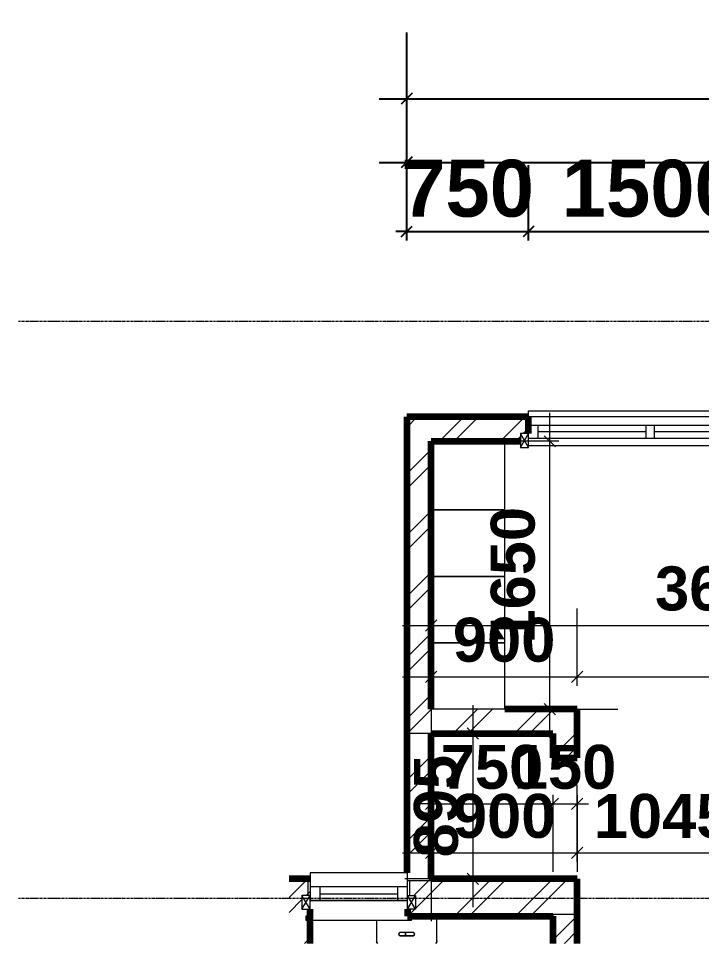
# Model space of a CAD drawing. Header units: inches. Extents: x 22 to 382261, y 22 to 371281.
# Drawn here: x 229227 to 233432, y 55801 to 61499 of the extents above; entities that cross this region are included whole.
import ezdxf

# ---------------------------------------------------------------- set-up
doc = ezdxf.new("R2010")
doc.units = ezdxf.units.IN
doc.header["$MEASUREMENT"] = 0
doc.linetypes.add('Grid Line 1_2_', pattern=[22.225, 12.7, -3.175, 3.175, -3.175])
for name, color, linetype, lineweight in [('A-ANNO-DIMS', 211, 'Continuous', 9), ('A-FLOR', 192, 'Continuous', 9), ('A-GLAZ', 151, 'Continuous', 9), ('A-GLAZ-SILL', 1, 'Continuous', 9), ('A-WALL', 113, 'Continuous', 9), ('A-WALL-PATT', 111, 'Continuous', 9), ('I-FURN', 30, 'Continuous', 9), ('I-WALL', 2, 'Continuous', 9), ('P-SANR-FIXT', 6, 'Continuous', 9), ('S-GRID', 1, 'Continuous', 9)]:
    doc.layers.add(name, color=color, linetype=linetype, lineweight=lineweight)
doc.styles.add('Arial_B', font='arialbd.ttf', dxfattribs={"height": 350.793651})
doc.styles.add('Arial_B_2', font='arialbd.ttf', dxfattribs={"height": 270.833333})
doc.dimstyles.new('2', dxfattribs={"dimscale": 304.8, "dimtxt": 346.888196, "dimasz": 0.221354, "dimexe": 1.338583, "dimexo": 0.0625, "dimgap": 0.278871, "dimtad": 1, "dimdec": 0, "dimzin": 0, "dimdsep": 46, "dimtxsty": 'Arial_B', "dimblk1": 'OBLIQUE', "dimblk2": 'OBLIQUE', "dimsah": 1, "dimcen": 0.09, "dimdle": 0.557743, "dimazin": 0, "dimtfac": 1, "dimtdec": 4, "dimtix": 1, "dimtmove": 0, "dimatfit": 3, "dimfxl": 0.557743, "dimfxlon": 1, "dimtvp": 1, "dimtolj": 1, "dimtzin": 0, "dimarcsym": 2})
doc.dimstyles.new('2_2', dxfattribs={"dimscale": 304.8, "dimtxt": 267.818092, "dimasz": 0.227865, "dimexe": 1.377953, "dimexo": 0.0625, "dimgap": 0.287073, "dimtad": 1, "dimdec": 0, "dimzin": 0, "dimdsep": 46, "dimtxsty": 'Arial_B_2', "dimblk1": 'OBLIQUE', "dimblk2": 'OBLIQUE', "dimsah": 1, "dimcen": 0.09, "dimdle": 0.574147, "dimazin": 0, "dimtfac": 1, "dimtdec": 4, "dimtix": 1, "dimtmove": 0, "dimatfit": 3, "dimfxl": 0.574147, "dimfxlon": 1, "dimtvp": 1, "dimtolj": 1, "dimtzin": 0, "dimlwd": 18, "dimlwe": 18, "dimarcsym": 2})
pattern_1 = [(45, (242310.7, 47511.47), (-188.5854, 188.5854), []), (45, (242310.7, 47797.22), (-188.5854, 188.5854), [])]

# ---------------------------------------------------------------- blocks, each defined once
blk = doc.blocks.new('Dbl Plain - 1500 by 900-492825-01- TOILET BLOWUP')
at = {"layer": 'A-GLAZ'}
for p, q in [((-1085, 104), (-1035, 104)), ((-1085, 19), (-1085, 104)), ((-1035, 104), (-1085, 19)), ((-1085, 104), (-1035, 19)), ((-1035, 104), (-1035, 19)), ((465, 91.5), (-1035, 91.5)), ((465, 104), (465, 19)), ((515, 104), (465, 104)), ((465, 104), (515, 19)), ((515, 104), (465, 19)), ((515, 19), (515, 104)), ((-1035, 19), (-1085, 19)), ((-1035, 49.5), (465, 49.5)), ((-1035, 49.5), (465, 49.5)), ((-1035, -33.5), (-1035, 19)), ((-975, 49.5), (-975, -33.5)), ((-975, 8), (-310, 8)), ((-310, 49.5), (-310, -33.5)), ((-260, 49.5), (-260, -33.5)), ((-260, 8), (405, 8)), ((405, 49.5), (405, -33.5)), ((465, 19), (465, -33.5)), ((465, 19), (515, 19)), ((465, -33.5), (-1035, -33.5))]:
    blk.add_line(p, q, dxfattribs=at)
at = {"layer": 'A-GLAZ-SILL'}
for p, q in [((-1035, -121), (-1035, -84.7)), ((465, -84.7), (465, -121)), ((465, -121), (-1035, -121))]:
    blk.add_line(p, q, dxfattribs=at)
blk = doc.blocks.new('Windows_Sgl_Plain - 600 by 600-438116-01- TOILET BLOWUP')
at = {"layer": 'A-GLAZ'}
for p, q in [((-300, 161), (-300, -9.5)), ((300, 161), (-300, 161)), ((300, -9.5), (300, 161)), ((300, 73.5), (-300, 73.5)), ((-300, 73.5), (-300, 25.5)), ((-240, 73.5), (-240, -9.5)), ((240, -9.5), (240, 73.5)), ((300, 25.5), (300, 73.5)), ((-350, -64), (-300, 21)), ((-300, -64), (-350, 21)), ((-350, 21), (-350, -64)), ((-300, 21), (-350, 21)), ((-300, -64), (-300, 21)), ((-240, 32), (240, 32)), ((350, -64), (300, 21)), ((300, -64), (350, 21)), ((300, -64), (300, 21)), ((300, 21), (350, 21)), ((350, 21), (350, -64)), ((-300, -9.5), (300, -9.5)), ((300, -9.5), (-300, -9.5)), ((-350, -64), (-300, -64)), ((-300, -106.5), (-325, -106.5)), ((-325, -106.5), (-325, -131.5)), ((-300, -64), (-300, -106.5)), ((350, -64), (300, -64)), ((300, -106.5), (300, -64)), ((300, -106.5), (325, -106.5)), ((325, -106.5), (300, -106.5)), ((325, -131.5), (325, -106.5)), ((-325, -131.5), (-300, -131.5)), ((-300, -131.5), (325, -131.5))]:
    blk.add_line(p, q, dxfattribs=at)
at = {"layer": 'A-GLAZ-SILL'}
for p, q in [((-300, 161), (-300, 124.7)), ((300, 161), (-300, 161)), ((300, 124.7), (300, 161))]:
    blk.add_line(p, q, dxfattribs=at)
blk = doc.blocks.new('Water_Closet_Toilet_19179_0001 - 540 x 360mm-369814-01- TOILET BLOWUP')
at = {"layer": 'P-SANR-FIXT'}
for p, q in [((185, -0.1), (185, 0.7)), ((-185, -0.1), (-185, -134.9)), ((-39.7, -33.6), (39.7, -33.6)), ((6.9, -33.6), (-39.7, -33.6)), ((-39.7, -53.6), (39.7, -53.6)), ((-39.7, -53.6), (6.9, -53.6)), ((6.9, -33.6), (6.9, -53.6)), ((39.7, -33.6), (6.9, -33.6)), ((6.9, -33.6), (6.9, -53.6)), ((6.9, -53.6), (6.9, -33.6)), ((6.9, -53.6), (39.7, -53.6)), ((185, -129.8), (185, -0.1)), ((-185, -134.9), (-185, -135.7)), ((-168.4, -154.6), (-167.6, -154.8)), ((-167.6, -154.8), (-166.8, -154.9)), ((-145, -154.9), (-5.1, -154.9))]:
    blk.add_line(p, q, dxfattribs=at)
at = {"layer": 'P-SANR-FIXT', "flags": 128}
for points in [[(-185, 0.9), (-185, 0.1), (-185, -0.1)], [(-173, -153.3), (-172.3, -153.6), (-171.5, -153.9)], [(-145, -154.9), (-151.9, -154.9), (-158.7, -154.9), (-165, -154.9)]]:
    blk.add_lwpolyline(points, dxfattribs=at)
at = {"layer": 'P-SANR-FIXT'}
for centre, radius, start, end in [((-165, -0.1), 20, 140, 180), ((165, -0.1), 20, 0, 40), ((-39.4, -43.6), 10, 91.7704, 268.2296), ((-39.4, -43.6), 10, 91.7704, 268.2296), ((-39.4, -43.6), 10, 106.4754, 194.7049), ((-39.4, -43.6), 10, 224.1148, 253.5246), ((39.4, -43.6), 10, 271.7704, 88.2296), ((39.4, -43.6), 10, 271.7704, 88.2296), ((39.4, -43.6), 10, 44.1148, 73.5246), ((39.4, -43.6), 10, 301.1803, 330.5901), ((39.4, -43.6), 10, 345.2951, 14.7049), ((-165, -134.9), 20, 180, 225), ((-165, -134.9), 20, 225, 253.8954), ((-165, -134.9), 20, 255, 264.1114), ((-165, -134.9), 20, 265, 270)]:
    blk.add_arc(centre, radius, start, end, dxfattribs=at)
for points in [[(-185, -0.1), (-185, 1.1), (-184.8, 3.6), (-183.8, 7.1), (-182.1, 10.5), (-180.5, 12.6), (-179.6, 13.5)], [(-165, -154.9), (-165.3, -154.9), (-165.6, -154.9), (-166, -154.9)]]:
    blk.add_open_spline(points, degree=3, dxfattribs=at)
for points, knots in [([(179.5, 13.7), (180.1, 13.1), (181.3, 11.6), (182.6, 9.5), (183.5, 7.6), (184.6, 4.6), (185, 2), (185, -0.1)], [0.4932591, 0.4932591, 0.4932591, 0.4932591, 0.5714286, 0.6785714, 0.7321429, 0.7857143, 1, 1, 1, 1]), ([(-166, -154.9), (-167.3, -154.8), (-170.2, -154.4), (-174.4, -152.8), (-178.2, -150.2), (-180.9, -147.2), (-182.6, -144.6), (-183.5, -142.6), (-184.6, -139.6), (-185, -137), (-185, -134.9)], [0.0280724, 0.0280724, 0.0280724, 0.0280724, 0.1428571, 0.2857143, 0.4285714, 0.5714286, 0.6785714, 0.7321429, 0.7857143, 1, 1, 1, 1])]:
    blk.add_open_spline(points, degree=3, knots=knots, dxfattribs=at)
blk = doc.blocks.new('Locker x2 Row - Locker x2 Row-418023-01- TOILET BLOWUP')
at = {"layer": 'I-FURN'}
for p, q in [((95.5, -450), (95.5, 0)), ((95.5, 0), (504.5, 0)), ((504.5, 0), (504.5, -450)), ((-313.5, -450), (-313.5, 0)), ((-313.5, 0), (95.5, 0)), ((95.5, 0), (95.5, -450)), ((504.5, -450), (504.5, 0)), ((504.5, 0), (913.5, 0)), ((913.5, -450), (913.5, 0)), ((913.5, 0), (1322.5, 0)), ((913.5, 0), (913.5, -450)), ((1322.5, 0), (1322.5, -450)), ((-313.5, -450), (95.5, -450)), ((95.5, -450), (504.5, -450)), ((504.5, -450), (913.5, -450)), ((913.5, -450), (1322.5, -450))]:
    blk.add_line(p, q, dxfattribs=at)
blk = doc.blocks.new('_Oblique')
at = {"color": 0, "linetype": 'ByBlock', "lineweight": -2}
blk.add_line((-0.5, -0.5), (0.5, 0.5), dxfattribs=at)
blk = doc.blocks.new('*D5274')
at = {"layer": 'A-ANNO-DIMS', "color": 0, "lineweight": 18, "transparency": 16777216}
for p, q in [((232497.6, 57069.7), (232497.6, 59069.7)), ((232553.6, 58894.7), (232077.6, 58894.7)), ((232441.7, 57244.7), (232917.6, 57244.7))]:
    blk.add_line(p, q, dxfattribs=at)
at = {"layer": 'Defpoints', "color": 0, "transparency": 16777216}
for p in [(232497.6, 58894.7), (232572.6, 58894.7), (232422.6, 57244.7)]:
    blk.add_point(p, dxfattribs=at)
at = {"layer": 'A-ANNO-DIMS', "color": 0, "lineweight": 18, "transparency": 16777216, "xscale": 69.45312499999999, "yscale": 69.45312499999999, "zscale": 69.45312499999999}
for p, rotation in [((232497.6, 58894.7), 90), ((232497.6, 57244.7), 270)]:
    blk.add_blockref('_Oblique', p, dxfattribs=dict(at, rotation=rotation))
at = {"layer": 'A-ANNO-DIMS', "color": 0, "lineweight": 18, "transparency": 16777216, "insert": (232271.9, 58069.7), "char_height": 270.83, "width": 419.764, "attachment_point": 5, "rotation": 90, "style": 'Arial_B_2'}
blk.add_mtext('\\A1;1650', dxfattribs=at)
blk = doc.blocks.new('*D5275')
at = {"layer": 'A-ANNO-DIMS', "color": 0, "lineweight": 18, "transparency": 16777216}
for p, q in [((231766.9, 56717.7), (231766.9, 56241.8)), ((232516.9, 56717.7), (232516.9, 56241.8)), ((231766.9, 56661.8), (231697.4, 56661.8)), ((231766.9, 56661.8), (232516.9, 56661.8)), ((232516.9, 56661.8), (232586.4, 56661.8))]:
    blk.add_line(p, q, dxfattribs=at)
at = {"layer": 'Defpoints', "color": 0, "transparency": 16777216}
for p in [(231766.9, 56736.8), (232516.9, 56736.8), (232516.9, 56661.8)]:
    blk.add_point(p, dxfattribs=at)
at = {"layer": 'A-ANNO-DIMS', "color": 0, "lineweight": 18, "transparency": 16777216, "xscale": 69.45312499999999, "yscale": 69.45312499999999, "zscale": 69.45312499999999}
blk.add_blockref('_Oblique', (231766.9, 56661.8), dxfattribs=at)
at = {"layer": 'A-ANNO-DIMS', "color": 0, "lineweight": 18, "transparency": 16777216, "xscale": 69.45312499999999, "yscale": 69.45312499999999, "zscale": 69.45312499999999, "rotation": 180}
blk.add_blockref('_Oblique', (232516.9, 56661.8), dxfattribs=at)
at = {"layer": 'A-ANNO-DIMS', "color": 0, "lineweight": 18, "transparency": 16777216, "insert": (232141.9, 56887.6), "char_height": 270.83, "width": 314.823, "attachment_point": 5, "style": 'Arial_B_2'}
blk.add_mtext('\\A1;750', dxfattribs=at)
blk = doc.blocks.new('*D5276')
at = {"layer": 'A-ANNO-DIMS', "color": 0, "lineweight": 18, "transparency": 16777216}
for p, q in [((232516.9, 56717.7), (232516.9, 56241.8)), ((232666.9, 56717.7), (232666.9, 56241.8)), ((232516.9, 56661.8), (232447.4, 56661.8)), ((232516.9, 56661.8), (232666.9, 56661.8)), ((232666.9, 56661.8), (232736.4, 56661.8))]:
    blk.add_line(p, q, dxfattribs=at)
at = {"layer": 'Defpoints', "color": 0, "transparency": 16777216}
for p in [(232516.9, 56736.8), (232666.9, 56736.8), (232666.9, 56661.8)]:
    blk.add_point(p, dxfattribs=at)
at = {"layer": 'A-ANNO-DIMS', "color": 0, "lineweight": 18, "transparency": 16777216, "xscale": 69.45312499999999, "yscale": 69.45312499999999, "zscale": 69.45312499999999}
blk.add_blockref('_Oblique', (232516.9, 56661.8), dxfattribs=at)
at = {"layer": 'A-ANNO-DIMS', "color": 0, "lineweight": 18, "transparency": 16777216, "xscale": 69.45312499999999, "yscale": 69.45312499999999, "zscale": 69.45312499999999, "rotation": 180}
blk.add_blockref('_Oblique', (232666.9, 56661.8), dxfattribs=at)
at = {"layer": 'A-ANNO-DIMS', "color": 0, "lineweight": 18, "transparency": 16777216, "insert": (232591.9, 56887.6), "char_height": 270.83, "width": 314.823, "attachment_point": 5, "style": 'Arial_B_2'}
blk.add_mtext('\\A1;150', dxfattribs=at)
blk = doc.blocks.new('*D5277')
at = {"layer": 'A-ANNO-DIMS', "color": 0, "lineweight": 18, "transparency": 16777216}
for p, q in [((232024.7, 57269.7), (232024.7, 56024.7)), ((232080.7, 57094.7), (231604.7, 57094.7)), ((232080.7, 56199.7), (231604.7, 56199.7))]:
    blk.add_line(p, q, dxfattribs=at)
at = {"layer": 'Defpoints', "color": 0, "transparency": 16777216}
for p in [(232099.7, 57094.7), (232024.7, 56199.7), (232099.7, 56199.7)]:
    blk.add_point(p, dxfattribs=at)
at = {"layer": 'A-ANNO-DIMS', "color": 0, "lineweight": 18, "transparency": 16777216, "xscale": 69.45312499999999, "yscale": 69.45312499999999, "zscale": 69.45312499999999}
for p, rotation in [((232024.7, 57094.7), 90), ((232024.7, 56199.7), 270)]:
    blk.add_blockref('_Oblique', p, dxfattribs=dict(at, rotation=rotation))
at = {"layer": 'A-ANNO-DIMS', "color": 0, "lineweight": 18, "transparency": 16777216, "insert": (231798.8, 56647.2), "char_height": 270.83, "width": 314.823, "attachment_point": 5, "rotation": 90, "style": 'Arial_B_2'}
blk.add_mtext('\\A1;895', dxfattribs=at)
blk = doc.blocks.new('*D5278')
at = {"layer": 'A-ANNO-DIMS', "color": 0, "lineweight": 18, "transparency": 16777216}
for p, q in [((231766.9, 57816.8), (231766.9, 57340.8)), ((235366.9, 57816.8), (235366.9, 57340.8)), ((231591.9, 57760.8), (235541.9, 57760.8))]:
    blk.add_line(p, q, dxfattribs=at)
at = {"layer": 'Defpoints', "color": 0, "transparency": 16777216}
for p in [(231766.9, 57835.8), (235366.9, 57835.8), (235366.9, 57760.8)]:
    blk.add_point(p, dxfattribs=at)
at = {"layer": 'A-ANNO-DIMS', "color": 0, "lineweight": 18, "transparency": 16777216, "xscale": 69.45312499999999, "yscale": 69.45312499999999, "zscale": 69.45312499999999, "rotation": 180}
blk.add_blockref('_Oblique', (231766.9, 57760.8), dxfattribs=at)
at = {"layer": 'A-ANNO-DIMS', "color": 0, "lineweight": 18, "transparency": 16777216, "xscale": 69.45312499999999, "yscale": 69.45312499999999, "zscale": 69.45312499999999}
blk.add_blockref('_Oblique', (235366.9, 57760.8), dxfattribs=at)
at = {"layer": 'A-ANNO-DIMS', "color": 0, "lineweight": 18, "transparency": 16777216, "insert": (233566.9, 57986.6), "char_height": 270.83, "width": 419.764, "attachment_point": 5, "style": 'Arial_B_2'}
blk.add_mtext('\\A1;3600', dxfattribs=at)
blk = doc.blocks.new('*D5286')
at = {"layer": 'A-ANNO-DIMS', "color": 0, "lineweight": 18, "transparency": 16777216}
for p, q in [((232666.9, 56303.6), (232666.9, 56779.6)), ((231766.9, 56415.5), (231766.9, 55939.6)), ((231591.9, 56359.6), (232841.9, 56359.6))]:
    blk.add_line(p, q, dxfattribs=at)
at = {"layer": 'Defpoints', "color": 0, "transparency": 16777216}
for p in [(231766.9, 56434.6), (232666.9, 56359.6), (232666.9, 56284.6)]:
    blk.add_point(p, dxfattribs=at)
at = {"layer": 'A-ANNO-DIMS', "color": 0, "lineweight": 18, "transparency": 16777216, "xscale": 69.45312499999999, "yscale": 69.45312499999999, "zscale": 69.45312499999999, "rotation": 180}
blk.add_blockref('_Oblique', (231766.9, 56359.6), dxfattribs=at)
at = {"layer": 'A-ANNO-DIMS', "color": 0, "lineweight": 18, "transparency": 16777216, "xscale": 69.45312499999999, "yscale": 69.45312499999999, "zscale": 69.45312499999999}
blk.add_blockref('_Oblique', (232666.9, 56359.6), dxfattribs=at)
at = {"layer": 'A-ANNO-DIMS', "color": 0, "lineweight": 18, "transparency": 16777216, "insert": (232216.9, 56585.5), "char_height": 270.83, "width": 314.823, "attachment_point": 5, "style": 'Arial_B_2'}
blk.add_mtext('\\A1;900', dxfattribs=at)
blk = doc.blocks.new('*D5287')
at = {"layer": 'A-ANNO-DIMS', "color": 0, "lineweight": 18, "transparency": 16777216}
for p, q in [((232666.9, 56303.6), (232666.9, 56779.6)), ((233711.9, 56303.6), (233711.9, 56779.6)), ((232491.9, 56359.6), (233886.9, 56359.6))]:
    blk.add_line(p, q, dxfattribs=at)
at = {"layer": 'Defpoints', "color": 0, "transparency": 16777216}
for p in [(233711.9, 56359.6), (232666.9, 56284.6), (233711.9, 56284.6)]:
    blk.add_point(p, dxfattribs=at)
at = {"layer": 'A-ANNO-DIMS', "color": 0, "lineweight": 18, "transparency": 16777216, "xscale": 69.45312499999999, "yscale": 69.45312499999999, "zscale": 69.45312499999999, "rotation": 180}
blk.add_blockref('_Oblique', (232666.9, 56359.6), dxfattribs=at)
at = {"layer": 'A-ANNO-DIMS', "color": 0, "lineweight": 18, "transparency": 16777216, "xscale": 69.45312499999999, "yscale": 69.45312499999999, "zscale": 69.45312499999999}
blk.add_blockref('_Oblique', (233711.9, 56359.6), dxfattribs=at)
at = {"layer": 'A-ANNO-DIMS', "color": 0, "lineweight": 18, "transparency": 16777216, "insert": (233189.4, 56585.4), "char_height": 270.83, "width": 419.764, "attachment_point": 5, "style": 'Arial_B_2'}
blk.add_mtext('\\A1;1045', dxfattribs=at)
blk = doc.blocks.new('*D5349')
at = {"layer": 'A-ANNO-DIMS', "color": 0, "lineweight": -2, "transparency": 16777216}
for p, q in [((231616.9, 60131.2), (231616.9, 60595.2)), ((232366.9, 60131.2), (232366.9, 60595.2)), ((231616.9, 60187.2), (231549.4, 60187.2)), ((231616.9, 60187.2), (232366.9, 60187.2)), ((232366.9, 60187.2), (232434.4, 60187.2))]:
    blk.add_line(p, q, dxfattribs=at)
at = {"layer": 'Defpoints', "color": 0, "transparency": 16777216}
for p in [(232366.9, 60187.2), (231616.9, 60112.2), (232366.9, 60112.2)]:
    blk.add_point(p, dxfattribs=at)
at = {"layer": 'A-ANNO-DIMS', "color": 0, "lineweight": -2, "transparency": 16777216, "xscale": 67.46874999999999, "yscale": 67.46874999999999, "zscale": 67.46874999999999}
blk.add_blockref('_Oblique', (231616.9, 60187.2), dxfattribs=at)
at = {"layer": 'A-ANNO-DIMS', "color": 0, "lineweight": -2, "transparency": 16777216, "xscale": 67.46874999999999, "yscale": 67.46874999999999, "zscale": 67.46874999999999, "rotation": 180}
blk.add_blockref('_Oblique', (232366.9, 60187.2), dxfattribs=at)
at = {"layer": 'A-ANNO-DIMS', "color": 0, "transparency": 16777216, "insert": (231991.9, 60451.3), "char_height": 350.79, "width": 419.764, "attachment_point": 5, "style": 'Arial_B'}
blk.add_mtext('\\A1;750', dxfattribs=at)
blk = doc.blocks.new('*D5350')
at = {"layer": 'A-ANNO-DIMS', "color": 0, "lineweight": -2, "transparency": 16777216}
for p, q in [((232366.9, 60131.2), (232366.9, 60595.2)), ((233866.9, 60131.2), (233866.9, 60595.2)), ((232196.9, 60187.2), (234036.9, 60187.2))]:
    blk.add_line(p, q, dxfattribs=at)
at = {"layer": 'Defpoints', "color": 0, "transparency": 16777216}
for p in [(233866.9, 60187.2), (232366.9, 60112.2), (233866.9, 60112.2)]:
    blk.add_point(p, dxfattribs=at)
at = {"layer": 'A-ANNO-DIMS', "color": 0, "lineweight": -2, "transparency": 16777216, "xscale": 67.46874999999999, "yscale": 67.46874999999999, "zscale": 67.46874999999999, "rotation": 180}
blk.add_blockref('_Oblique', (232366.9, 60187.2), dxfattribs=at)
at = {"layer": 'A-ANNO-DIMS', "color": 0, "lineweight": -2, "transparency": 16777216, "xscale": 67.46874999999999, "yscale": 67.46874999999999, "zscale": 67.46874999999999}
blk.add_blockref('_Oblique', (233866.9, 60187.2), dxfattribs=at)
at = {"layer": 'A-ANNO-DIMS', "color": 0, "transparency": 16777216, "insert": (233116.9, 60451.3), "char_height": 350.79, "width": 559.685, "attachment_point": 5, "style": 'Arial_B'}
blk.add_mtext('\\A1;1500', dxfattribs=at)
blk = doc.blocks.new('*D5384')
at = {"layer": 'A-ANNO-DIMS', "color": 0, "lineweight": -2, "transparency": 16777216}
for p, q in [((231616.9, 60557.2), (231616.9, 61021.1)), ((238516.9, 60557.2), (238516.9, 61021.1)), ((231446.9, 60613.1), (238686.9, 60613.1))]:
    blk.add_line(p, q, dxfattribs=at)
at = {"layer": 'Defpoints', "color": 0, "transparency": 16777216}
for p in [(238516.9, 60613.1), (231616.9, 60538.1), (238516.9, 60538.1)]:
    blk.add_point(p, dxfattribs=at)
at = {"layer": 'A-ANNO-DIMS', "color": 0, "lineweight": -2, "transparency": 16777216, "xscale": 67.46874999999999, "yscale": 67.46874999999999, "zscale": 67.46874999999999, "rotation": 180}
blk.add_blockref('_Oblique', (231616.9, 60613.1), dxfattribs=at)
at = {"layer": 'A-ANNO-DIMS', "color": 0, "lineweight": -2, "transparency": 16777216, "xscale": 67.46874999999999, "yscale": 67.46874999999999, "zscale": 67.46874999999999}
blk.add_blockref('_Oblique', (238516.9, 60613.1), dxfattribs=at)
at = {"layer": 'A-ANNO-DIMS', "color": 0, "transparency": 16777216, "insert": (235066.9, 60877.4), "char_height": 350.79, "width": 559.685, "attachment_point": 5, "style": 'Arial_B'}
blk.add_mtext('\\A1;6900', dxfattribs=at)
blk = doc.blocks.new('*D5386')
at = {"layer": 'A-ANNO-DIMS', "color": 0, "lineweight": -2, "transparency": 16777216}
for p, q in [((231616.9, 60949.1), (231616.9, 61413)), ((254182.3, 60949.1), (254182.3, 61413)), ((231446.9, 61005), (254352.3, 61005))]:
    blk.add_line(p, q, dxfattribs=at)
at = {"layer": 'Defpoints', "color": 0, "transparency": 16777216}
for p in [(254182.3, 61005), (231616.9, 60930), (254182.3, 60930)]:
    blk.add_point(p, dxfattribs=at)
at = {"layer": 'A-ANNO-DIMS', "color": 0, "lineweight": -2, "transparency": 16777216, "xscale": 67.46874999999999, "yscale": 67.46874999999999, "zscale": 67.46874999999999, "rotation": 180}
blk.add_blockref('_Oblique', (231616.9, 61005), dxfattribs=at)
at = {"layer": 'A-ANNO-DIMS', "color": 0, "lineweight": -2, "transparency": 16777216, "xscale": 67.46874999999999, "yscale": 67.46874999999999, "zscale": 67.46874999999999}
blk.add_blockref('_Oblique', (254182.3, 61005), dxfattribs=at)
at = {"layer": 'A-ANNO-DIMS', "color": 0, "transparency": 16777216, "insert": (242899.6, 61269.1), "char_height": 350.79, "width": 699.606, "attachment_point": 5, "style": 'Arial_B'}
blk.add_mtext('\\A1;22565', dxfattribs=at)
blk = doc.blocks.new('*D5387')
at = {"layer": 'A-ANNO-DIMS', "color": 0, "lineweight": 18, "transparency": 16777216}
for p, q in [((232666.9, 57388.8), (232666.9, 57864.7)), ((231766.9, 57500.7), (231766.9, 57024.7)), ((231591.9, 57444.7), (232841.9, 57444.7))]:
    blk.add_line(p, q, dxfattribs=at)
at = {"layer": 'Defpoints', "color": 0, "transparency": 16777216}
for p in [(231766.9, 57519.7), (232666.9, 57444.7), (232666.9, 57369.7)]:
    blk.add_point(p, dxfattribs=at)
at = {"layer": 'A-ANNO-DIMS', "color": 0, "lineweight": 18, "transparency": 16777216, "xscale": 69.45312499999999, "yscale": 69.45312499999999, "zscale": 69.45312499999999, "rotation": 180}
blk.add_blockref('_Oblique', (231766.9, 57444.7), dxfattribs=at)
at = {"layer": 'A-ANNO-DIMS', "color": 0, "lineweight": 18, "transparency": 16777216, "xscale": 69.45312499999999, "yscale": 69.45312499999999, "zscale": 69.45312499999999}
blk.add_blockref('_Oblique', (232666.9, 57444.7), dxfattribs=at)
at = {"layer": 'A-ANNO-DIMS', "color": 0, "lineweight": 18, "transparency": 16777216, "insert": (232216.9, 57670.6), "char_height": 270.83, "width": 314.823, "attachment_point": 5, "style": 'Arial_B_2'}
blk.add_mtext('\\A1;900', dxfattribs=at)
blk = doc.blocks.new('*D5388')
at = {"layer": 'A-ANNO-DIMS', "color": 0, "lineweight": 18, "transparency": 16777216}
for p, q in [((232666.9, 57388.8), (232666.9, 57864.7)), ((235816.9, 57388.8), (235816.9, 57864.7)), ((232491.9, 57444.7), (235991.9, 57444.7))]:
    blk.add_line(p, q, dxfattribs=at)
at = {"layer": 'Defpoints', "color": 0, "transparency": 16777216}
for p in [(235816.9, 57444.7), (232666.9, 57369.7), (235816.9, 57369.7)]:
    blk.add_point(p, dxfattribs=at)
at = {"layer": 'A-ANNO-DIMS', "color": 0, "lineweight": 18, "transparency": 16777216, "xscale": 69.45312499999999, "yscale": 69.45312499999999, "zscale": 69.45312499999999, "rotation": 180}
blk.add_blockref('_Oblique', (232666.9, 57444.7), dxfattribs=at)
at = {"layer": 'A-ANNO-DIMS', "color": 0, "lineweight": 18, "transparency": 16777216, "xscale": 69.45312499999999, "yscale": 69.45312499999999, "zscale": 69.45312499999999}
blk.add_blockref('_Oblique', (235816.9, 57444.7), dxfattribs=at)
at = {"layer": 'A-ANNO-DIMS', "color": 0, "lineweight": 18, "transparency": 16777216, "insert": (234241.9, 57670.5), "char_height": 270.83, "width": 419.764, "attachment_point": 5, "style": 'Arial_B_2'}
blk.add_mtext('\\A1;3150', dxfattribs=at)

msp = doc.modelspace()

# ---------------------------------------------------------------- hatches: boundary and pattern name
at = {"layer": 'A-WALL'}
h = msp.add_hatch(dxfattribs=at)
h.set_pattern_fill('FP_1', color=256, style=0, pattern_type=2)
h.set_pattern_definition(pattern_1)
h.paths.add_polyline_path([(231766.9, 56187.2), (231766.9, 59044.7), (231616.9, 59044.7), (231616.9, 56237.2), (231621.9, 56237.2), (231621.9, 56187.2), (231634.4, 56187.2)])
h = msp.add_hatch(dxfattribs=at)
h.set_pattern_fill('FP_1', color=256, style=0, pattern_type=2)
h.set_pattern_definition(pattern_1)
h.paths.add_polyline_path([(231766.9, 58894.7), (232316.9, 58894.7), (232316.9, 58942.2), (232366.9, 58942.2), (232366.9, 59044.7), (231766.9, 59044.7)])
h.paths.add_polyline_path([(238529.4, 58894.7), (238529.4, 59044.7), (238516.9, 59044.7), (238516.9, 58894.7)])
h.paths.add_polyline_path([(235216.9, 58894.7), (235591.9, 58894.7), (235591.9, 58997.2), (235541.9, 58997.2), (235541.9, 59044.7), (235166.9, 59044.7), (235166.9, 58942.2), (235216.9, 58942.2), (235216.9, 58911.7)])
h.paths.add_polyline_path([(237441.9, 58894.7), (237616.9, 58894.7), (237616.9, 59044.7), (237441.9, 59044.7), (237441.9, 58997.2), (237391.9, 58997.2), (237391.9, 58894.7)])
h.paths.add_polyline_path([(234366.9, 58894.7), (234366.9, 58942.2), (234416.9, 58942.2), (234416.9, 59044.7), (233866.9, 59044.7), (233866.9, 58942.2), (233916.9, 58942.2), (233916.9, 58894.7)])
h.paths.add_polyline_path([(236641.9, 58894.7), (236641.9, 58997.2), (236591.9, 58997.2), (236591.9, 59044.7), (236391.9, 59044.7), (236391.9, 58997.2), (236341.9, 58997.2), (236341.9, 58894.7), (236591.9, 58894.7)])
h = msp.add_hatch(dxfattribs=at)
h.set_pattern_fill('FP_1', color=256, style=0, pattern_type=2)
h.set_pattern_definition(pattern_1)
h.paths.add_polyline_path([(232373.7, 57094.7), (232516.9, 57094.7), (232516.9, 57244.7), (231766.9, 57244.7), (231766.9, 57094.7)])
h = msp.add_hatch(dxfattribs=at)
h.set_pattern_fill('FP_1', color=256, style=0, pattern_type=2)
h.set_pattern_definition(pattern_1)
h.paths.add_polyline_path([(232666.9, 56944.7), (232666.9, 57244.7), (232516.9, 57244.7), (232516.9, 56944.7)])
h = msp.add_hatch(dxfattribs=at)
h.set_pattern_fill('FP_1', color=256, style=0, pattern_type=2)
h.set_pattern_definition(pattern_1)
h.paths.add_polyline_path([(232666.9, 55801.3), (232666.9, 55982.2), (232516.9, 55982.2), (232516.9, 55801.3), (232531, 55801.3)])
at = {"layer": 'A-WALL-PATT', "lineweight": 18}
h = msp.add_hatch(dxfattribs=at)
h.set_pattern_fill('FP_1', color=256, style=0, pattern_type=2)
h.set_pattern_definition(pattern_1)
h.paths.add_polyline_path([(231009.4, 56097.2), (231021.9, 56097.2), (231021.9, 56199.7), (230892.9, 56199.7), (230892.9, 56187.2), (231009.4, 56187.2)])
h.paths.add_polyline_path([(232666.9, 56187.2), (232666.9, 56199.7), (231766.9, 56199.7), (231766.9, 56187.2), (232373.7, 56187.2)])
h = msp.add_hatch(dxfattribs=at)
h.set_pattern_fill('FP_1', color=256, style=0, pattern_type=2)
h.set_pattern_definition(pattern_1)
h.paths.add_polyline_path([(232666.9, 55982.2), (232666.9, 56187.2), (231634.4, 56187.2), (231634.4, 56097.2), (231671.9, 56097.2), (231671.9, 56012.2), (231634.4, 56012.2), (231634.4, 55982.2), (232516.9, 55982.2)])
h.paths.add_polyline_path([(230892.9, 55982.2), (231009.4, 55982.2), (231009.4, 56012.2), (230971.9, 56012.2), (230971.9, 56097.2), (231009.4, 56097.2), (231009.4, 56187.2), (230892.9, 56187.2), (230892.9, 55999.4)])
h = msp.add_hatch(dxfattribs=at)
h.set_pattern_fill('FP_1', color=256, style=0, pattern_type=2)
h.set_pattern_definition(pattern_1)
h.paths.add_polyline_path([(230892.9, 55801.3), (231009.4, 55801.3), (231009.4, 55982.2), (230892.9, 55982.2), (230892.9, 55969.7)])
h = msp.add_hatch(dxfattribs=at)
h.set_pattern_fill('FP_1', color=256, style=0, pattern_type=2)
h.set_pattern_definition(pattern_1)
h.paths.add_polyline_path([(231009.4, 55969.7), (231021.9, 55969.7), (231021.9, 56012.2), (231009.4, 56012.2), (231009.4, 55982.2)])
h.paths.add_polyline_path([(232516.9, 55969.7), (232516.9, 55982.2), (231634.4, 55982.2), (231634.4, 56012.2), (231621.9, 56012.2), (231621.9, 55969.7), (232373.7, 55969.7)])
h = msp.add_hatch(dxfattribs=at)
h.set_pattern_fill('FP_1', color=256, style=0, pattern_type=2)
h.set_pattern_definition(pattern_1)
h.paths.add_polyline_path([(231021.9, 55801.3), (231021.9, 55969.7), (231009.4, 55969.7), (231009.4, 55801.3)])

# ---------------------------------------------------------------- linework, layer by layer
at = {"layer": 'A-FLOR'}
msp.add_line((231766.9, 57244.7), (231766.9, 55969.8), dxfattribs=at)
at = {"layer": 'A-WALL', "lineweight": 100}
for p, q in [((231616.9, 59044.7), (231616.9, 56237.2)), ((232366.9, 59044.7), (231616.9, 59044.7)), ((232366.9, 58942.2), (232366.9, 59044.7)), ((231766.9, 57244.7), (231766.9, 58894.7)), ((231766.9, 58894.7), (232316.9, 58894.7)), ((231771.9, 57244.7), (231766.9, 57244.7)), ((232666.9, 57244.7), (232221.9, 57244.7)), ((232666.9, 56944.7), (232666.9, 57244.7)), ((231766.9, 56199.7), (231766.9, 57094.7)), ((231766.9, 57094.7), (232516.9, 57094.7)), ((232516.9, 57094.7), (232516.9, 56944.7)), ((232516.9, 56944.7), (232666.9, 56944.7)), ((232516.9, 55969.7), (232516.9, 55801.3)), ((232666.9, 55801.3), (232666.9, 55969.7))]:
    msp.add_line(p, q, dxfattribs=at)
at = {"layer": 'A-WALL'}
for p, q in [((233866.9, 59044.7), (232366.9, 59044.7)), ((231009.4, 56187.2), (230892.9, 56187.2)), ((231009.4, 56097.2), (231009.4, 56187.2)), ((232666.9, 56187.2), (231621.9, 56187.2)), ((231634.4, 56187.2), (231634.4, 56097.2)), ((231009.4, 56012.2), (231009.4, 55801.3)), ((231634.4, 56012.2), (231634.4, 55982.2)), ((231634.4, 55982.2), (232666.9, 55982.2)), ((232516.9, 55982.2), (232516.9, 55969.7))]:
    msp.add_line(p, q, dxfattribs=at)
at = {"layer": 'I-WALL', "lineweight": 100}
for p, q in [((231021.9, 56199.7), (230892.9, 56199.7)), ((232666.9, 56199.7), (231766.9, 56199.7)), ((232666.9, 55969.7), (232666.9, 56199.7)), ((231021.9, 55801.3), (231021.9, 56012.2)), ((231621.9, 56012.2), (231621.9, 55969.7)), ((231621.9, 55969.7), (232516.9, 55969.7))]:
    msp.add_line(p, q, dxfattribs=at)
at = {"layer": 'S-GRID', "linetype": 'Grid Line 1_2_'}
for p, q in [((229226.9, 59634.7), (256505.1, 59634.7)), ((229226.9, 56079.7), (256505.1, 56079.7))]:
    msp.add_line(p, q, dxfattribs=at)

# ---------------------------------------------------------------- block references
at = {"layer": 'A-GLAZ'}
msp.add_blockref('Windows_Sgl_Plain - 600 by 600-438116-01- TOILET BLOWUP', (231321.9, 56076.2), dxfattribs=at)
at = {"layer": 'A-GLAZ-SILL', "rotation": 180}
msp.add_blockref('Dbl Plain - 1500 by 900-492825-01- TOILET BLOWUP', (232831.9, 58961.2), dxfattribs=at)
at = {"layer": 'I-FURN', "rotation": 89.99999999999984}
msp.add_blockref('Locker x2 Row - Locker x2 Row-418023-01- TOILET BLOWUP', (231771.9, 57558.2), dxfattribs=at)
at = {"layer": 'P-SANR-FIXT', "rotation": 180}
msp.add_blockref('Water_Closet_Toilet_19179_0001 - 540 x 360mm-369814-01- TOILET BLOWUP', (231616.9, 55814.9), dxfattribs=at)

# ---------------------------------------------------------------- dimensions: what is measured, and where the dimension line sits
at = {"layer": 'A-ANNO-DIMS'}
for base, p1, p2, override, picture, middle in [((254182.3, 61005), (231616.9, 60930), (254182.3, 60930), {"dimpost": '<>', "dimfxl": 22565.4}, '*D5386', (242899.6, 61269.1)), ((238516.9, 60613.1), (231616.9, 60538.1), (238516.9, 60538.1), {"dimpost": '<>', "dimfxl": 6900}, '*D5384', (235066.9, 60877.4)), ((232366.9, 60187.2), (231616.9, 60112.2), (232366.9, 60112.2), {"dimpost": '<>', "dimfxl": 750}, '*D5349', (231991.9, 60451.3)), ((233866.9, 60187.2), (232366.9, 60112.2), (233866.9, 60112.2), {"dimpost": '<>', "dimfxl": 1500}, '*D5350', (233116.9, 60451.3))]:
    dim = msp.add_linear_dim(base=base, p1=p1, p2=p2, dimstyle='2', override=override, dxfattribs=at)
    dim.commit()
    dim.dimension.update_dxf_attribs({"geometry": picture, "text_midpoint": middle})
at = {"layer": 'A-ANNO-DIMS', "lineweight": 18}
for base, p1, p2, override, picture, middle in [((232497.6, 58894.7), (232422.6, 57244.7), (232572.6, 58894.7), {"dimpost": '<>', "dimfxl": 1656.804153}, '*D5274', (232271.9, 58069.7)), ((232024.7, 56199.7), (232099.7, 57094.7), (232099.7, 56199.7), {"dimpost": '<>', "dimfxl": 895}, '*D5277', (231798.8, 56647.2))]:
    dim = msp.add_linear_dim(base=base, p1=p1, p2=p2, angle=90, dimstyle='2_2', override=override, dxfattribs=at)
    dim.commit()
    dim.dimension.update_dxf_attribs({"geometry": picture, "text_midpoint": middle})
for base, p1, p2, override, picture, middle in [((235366.9, 57760.8), (231766.9, 57835.8), (235366.9, 57835.8), {"dimpost": '<>', "dimfxl": 3600}, '*D5278', (233566.9, 57986.6)), ((232666.9, 57444.7), (231766.9, 57519.7), (232666.9, 57369.7), {"dimpost": '<>', "dimfxl": 912.41438}, '*D5387', (232216.9, 57670.6)), ((235816.9, 57444.7), (232666.9, 57369.7), (235816.9, 57369.7), {"dimpost": '<>', "dimfxl": 3150}, '*D5388', (234241.9, 57670.5)), ((232516.9, 56661.8), (231766.9, 56736.8), (232516.9, 56736.8), {"dimpost": '<>', "dimfxl": 750}, '*D5275', (232141.9, 56887.6)), ((232666.9, 56661.8), (232516.9, 56736.8), (232666.9, 56736.8), {"dimpost": '<>', "dimfxl": 150}, '*D5276', (232591.9, 56887.6)), ((232666.9, 56359.6), (231766.9, 56434.6), (232666.9, 56284.6), {"dimpost": '<>', "dimfxl": 912.41438}, '*D5286', (232216.9, 56585.5)), ((233711.9, 56359.6), (232666.9, 56284.6), (233711.9, 56284.6), {"dimpost": '<>', "dimfxl": 1045}, '*D5287', (233189.4, 56585.4))]:
    dim = msp.add_linear_dim(base=base, p1=p1, p2=p2, dimstyle='2_2', override=override, dxfattribs=at)
    dim.commit()
    dim.dimension.update_dxf_attribs({"geometry": picture, "text_midpoint": middle})

doc.saveas('drawing.dxf')
